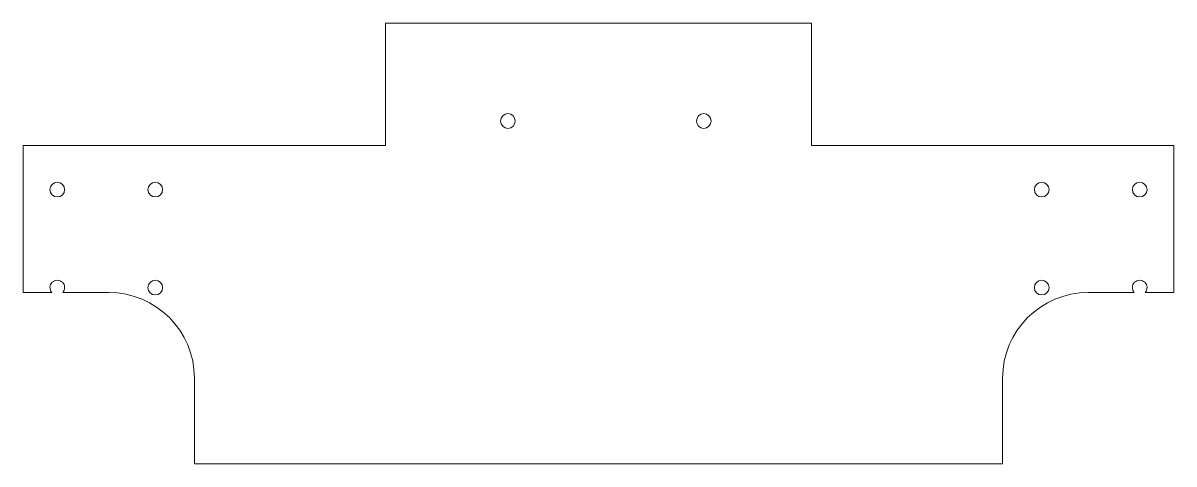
# Model space of a CAD drawing. Header units: millimetres. Extents: x 0 to 235, y 0 to 90.
import ezdxf

# ---------------------------------------------------------------- set-up
doc = ezdxf.new("R2010")
doc.units = ezdxf.units.MM

msp = doc.modelspace()

# ---------------------------------------------------------------- linework, layer by layer
at = {"color": 7, "linetype": 'Continuous', "lineweight": 15}
for p, q in [((74, 90), (74, 65)), ((161, 90), (74, 90)), ((161, 65), (161, 90)), ((0, 65), (0, 35)), ((74, 65), (0, 65)), ((235, 65), (161, 65)), ((235, 35), (235, 65)), ((5.88, 35), (0, 35)), ((17.5, 35), (8.12, 35)), ((226.88, 35), (217.5, 35)), ((235, 35), (229.12, 35)), ((35, 17.5), (35, 0)), ((200, 17.5), (200, 0)), ((35, 0), (200, 0))]:
    msp.add_line(p, q, dxfattribs=at)
for centre in [(99, 70), (139, 70), (7, 56), (27, 56), (208, 56), (228, 56), (27, 36), (208, 36)]:
    msp.add_circle(centre, 1.5, dxfattribs=at)
for centre, radius, start, end in [((7, 36), 1.5, 318.1897, 221.8103), ((228, 36), 1.5, 318.1897, 221.8103), ((17.5, 17.5), 17.5, 0, 90), ((217.5, 17.5), 17.5, 90, 180)]:
    msp.add_arc(centre, radius, start, end, dxfattribs=at)

doc.saveas('drawing.dxf')
